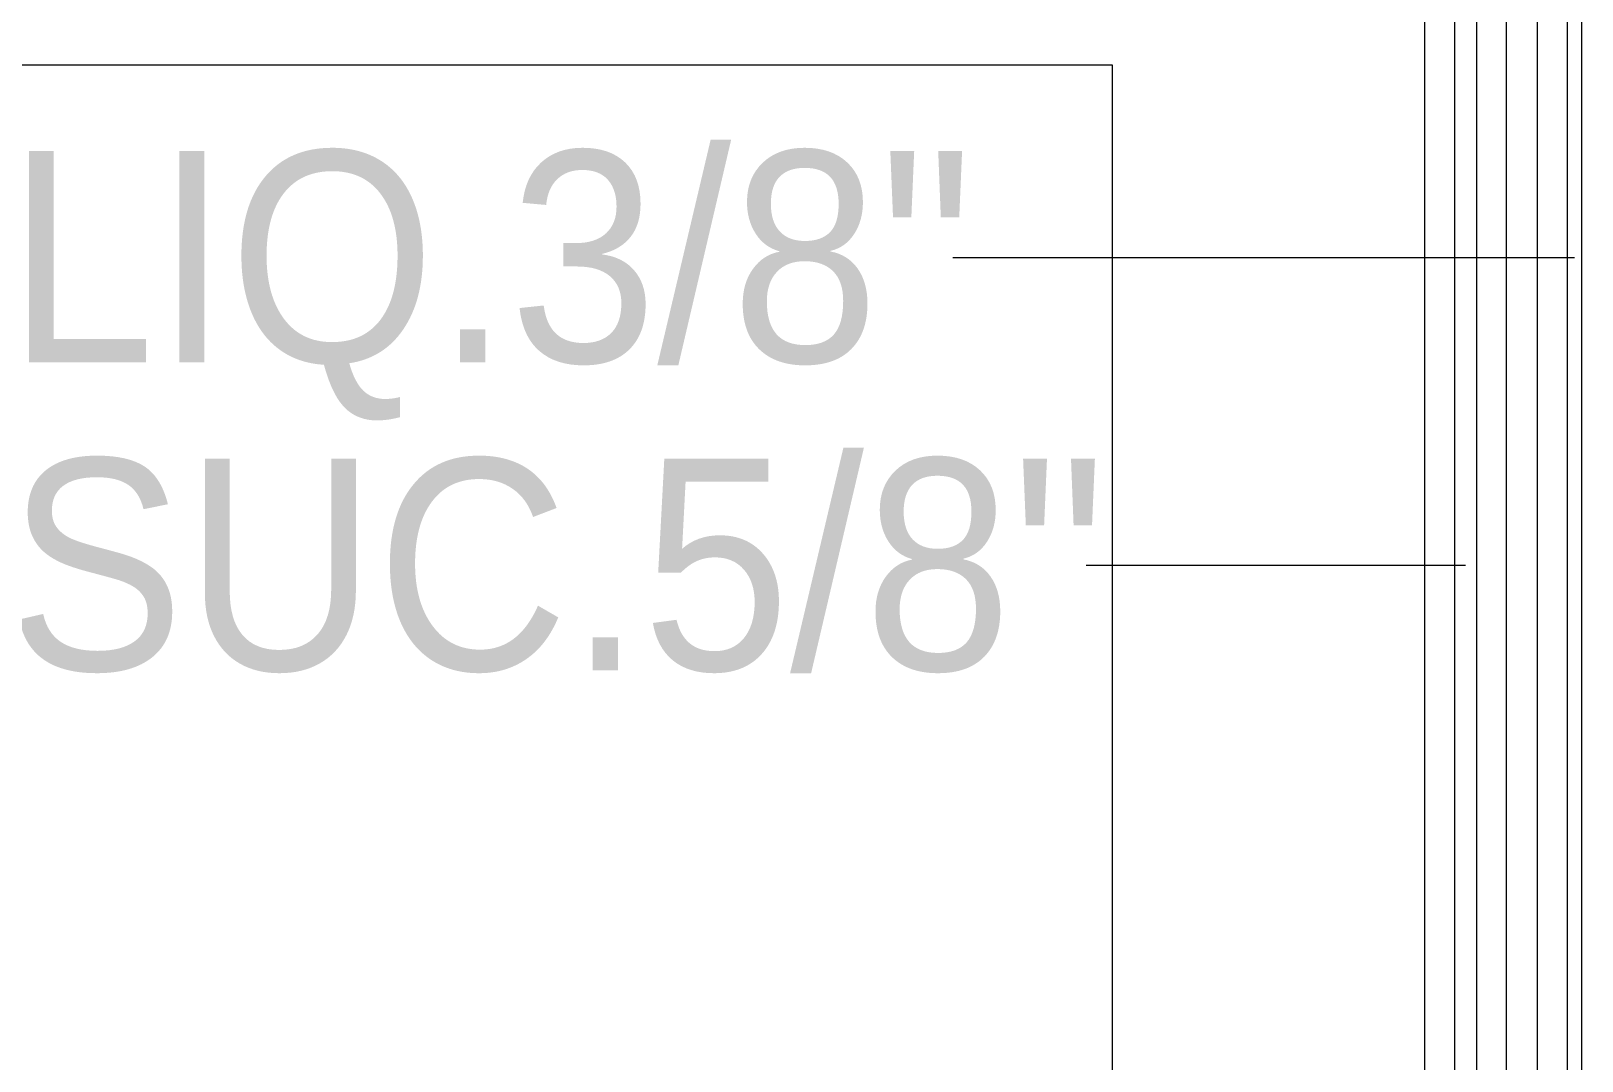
# Model space of a CAD drawing. Header units: metres. Extents: x 29 to 86.9, y -23.2 to 39.7.
# Drawn here: x 59.831 to 61.152, y -18.72 to -17.843 of the extents above; entities that cross this region are included whole.
import ezdxf

# ---------------------------------------------------------------- set-up
doc = ezdxf.new("R2010")
doc.units = ezdxf.units.M
doc.header["$LTSCALE"] = 100
doc.layers.get('0').update_dxf_attribs({"color": 254})
for name, color, linetype, lineweight in [('Arqui', 8, 'Continuous', 0), ('P-PIPE', 7, 'Continuous', 18), ('P-PIPE-IDEN', 7, 'Continuous', 9)]:
    doc.layers.add(name, color=color, linetype=linetype, lineweight=lineweight)
doc.styles.add('SansSerif', font='SANSS__.TTF', dxfattribs={"width": 0.9, "height": 0.18})

# ---------------------------------------------------------------- blocks, each defined once
blk = doc.blocks.new('A$C9582355f')
at = {"layer": 'Arqui'}
blk.add_lwpolyline([(30.7691, 5.2922), (31.7691, 5.2922), (31.7691, 3.2922), (30.7691, 3.2922)], close=True, dxfattribs=at)

msp = doc.modelspace()

# ---------------------------------------------------------------- linework, layer by layer
at = {"layer": 'P-PIPE', "color": 1, "true_color": 0xff0000}
for p, q in [((61.0177, -17.4092), (61.0177, -19.5394)), ((61.0431, -17.4092), (61.0431, -19.558)), ((61.0621, -19.558), (61.0621, -17.4092)), ((61.0875, -19.558), (61.0875, -17.4278))]:
    msp.add_line(p, q, dxfattribs=at)
at = {"layer": 'P-PIPE', "color": 11, "true_color": 0xff8080}
for p, q in [((61.1135, -17.4838), (61.1135, -19.6352)), ((61.1389, -17.4838), (61.1389, -19.6538)), ((61.1516, -19.6538), (61.1516, -17.4838))]:
    msp.add_line(p, q, dxfattribs=at)
at = {"layer": 'P-PIPE-IDEN'}
for p, q in [((61.1453, -18.036), (60.6162, -18.036)), ((61.0526, -18.2981), (60.7296, -18.2981))]:
    msp.add_line(p, q, dxfattribs=at)

# ---------------------------------------------------------------- block references
msp.add_blockref('A$C9582355f', (28.9827, -23.164))

# ---------------------------------------------------------------- texts
at = {"layer": 'P-PIPE-IDEN', "char_height": 0.18, "attachment_point": 1, "style": 'SansSerif'}
for s, insert, width in [('T.LIQ.3/8"', (59.61, -17.9451), 1.212151), ('T.SUC.5/8"', (59.61, -18.2072), 1.34924)]:
    msp.add_mtext(s, dxfattribs=dict(at, insert=insert, width=width))

doc.saveas('drawing.dxf')
